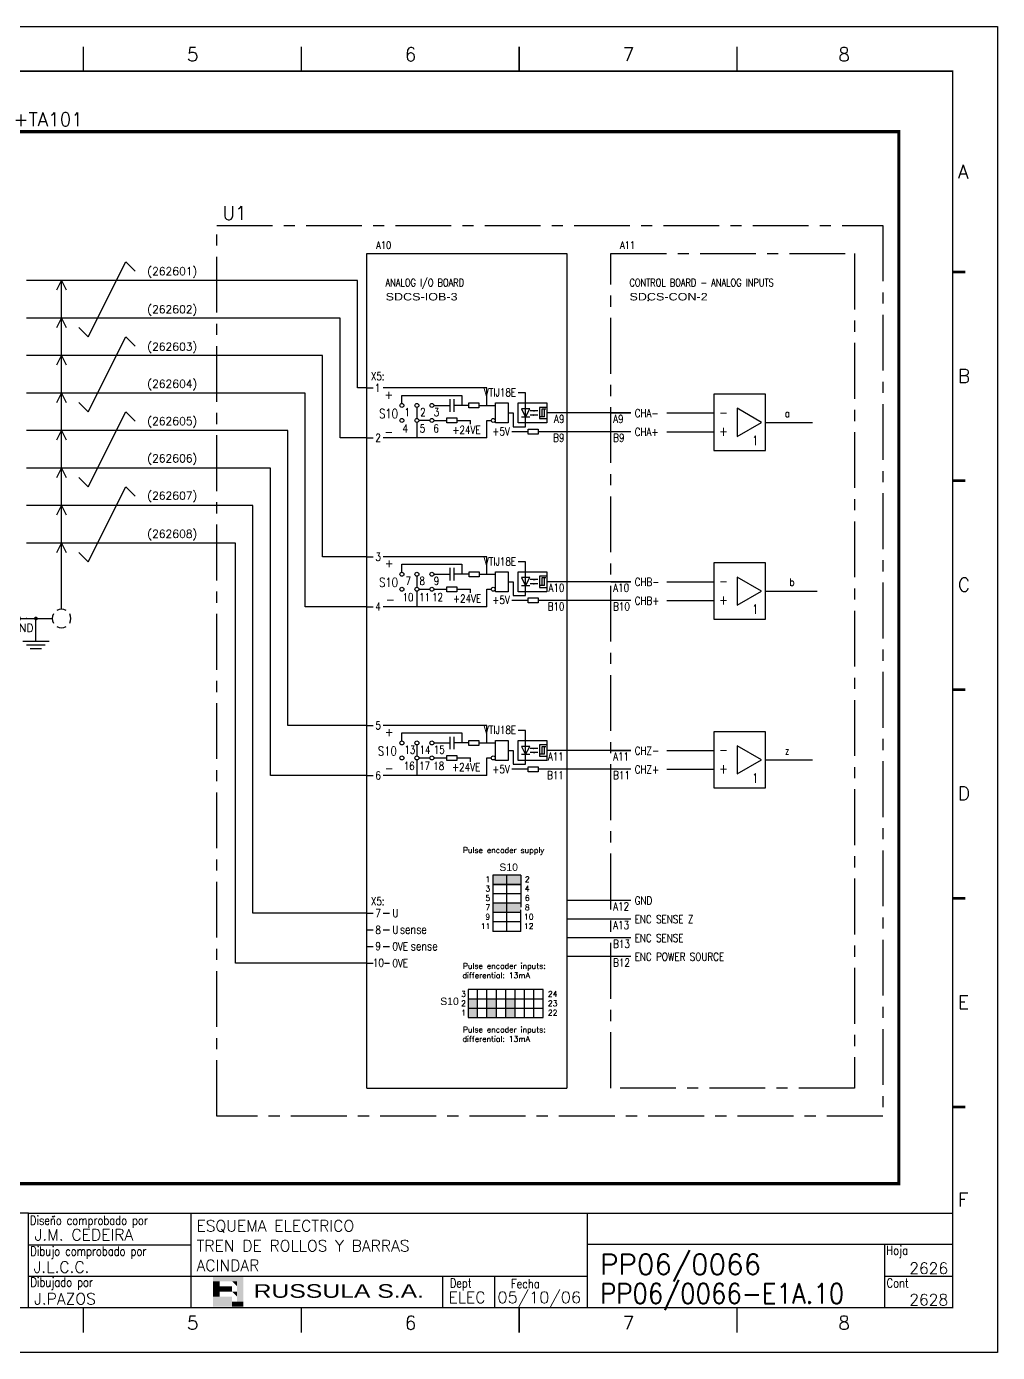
# Model space of a CAD drawing. Extents: x -25 to 1044, y -25744 to 292.
# Drawn here: x 240.6 to 458, y -4378.5 to -4081.5 of the extents above; entities that cross this region are included whole.
import ezdxf
from ezdxf.enums import TextEntityAlignment as Align

# ---------------------------------------------------------------- set-up
doc = ezdxf.new("R2010")
doc.units = 0
doc.header["$LTSCALE"] = 10
doc.header["$MEASUREMENT"] = 0
doc.linetypes.add('CENTER', pattern=[2, 1.25, -0.25, 0.25, -0.25])
doc.linetypes.add('DASHDOT', pattern=[1, 0.5, -0.25, 0, -0.25])
doc.layers.get('0').update_dxf_attribs({"linetype": 'CONTINUOUS'})
for name, color, linetype in [('1', 7, 'CONTINUOUS'), ('10', 5, 'CONTINUOUS'), ('102', 7, 'CONTINUOUS'), ('2', 7, 'CONTINUOUS'), ('25', 3, 'CONTINUOUS'), ('25PK', 4, 'CENTER'), ('35', 2, 'CONTINUOUS'), ('8', 1, 'CONTINUOUS'), ('9', 6, 'CONTINUOUS'), ('DIBUJO', 7, 'CONTINUOUS'), ('NODE', 7, 'CONTINUOUS')]:
    doc.layers.add(name, color=color, linetype=linetype)
doc.styles.add('ABBSTYLE', font='ROMANS.SHX', dxfattribs={"width": 0.8})
doc.styles.add('HELV', font='HELVBLD.SHX', dxfattribs={"width": 1.2})
doc.styles.add('HELVETICA', font='HELV.SHX')
doc.styles.add('LABEL', font='SIMPLEX', dxfattribs={"width": 0.8, "height": 4})
doc.styles.add('ROMANS', font='romans')
doc.styles.get("Standard").update_dxf_attribs({"font": 'simplex'})

# ---------------------------------------------------------------- blocks, each defined once
blk = doc.blocks.new('$030107')
at = {"layer": '102'}
for start, end in [(150, 210), (60, 120), (330, 30), (240, 300)]:
    blk.add_arc((0, 0), 2.5, start, end, dxfattribs=at)
blk = doc.blocks.new('NOD', base_point=(237.5, 170))
at = {"layer": 'NODE'}
blk.add_point((237.5, 170), dxfattribs=at)
blk = doc.blocks.new('$021501')
at = {"layer": '2'}
for p, q in [((0, -6), (0, 0)), ((-3.5, -6), (3.5, -6)), ((-2.5, -7), (2.5, -7)), ((-1.5, -8), (1.5, -8))]:
    blk.add_line(p, q, dxfattribs=at)
blk.add_blockref('NOD', (0, 0), dxfattribs=at)
blk = doc.blocks.new('$$PLL21C')
for p, q in [((-2.5, 0), (-0.75, 0)), ((0.75, 0), (2.5, 0))]:
    blk.add_line(p, q)
at = {"layer": '2'}
blk.add_circle((0, 0), 0.75, dxfattribs=at)
for p in [(-2.5, 0), (2.5, 0)]:
    blk.add_blockref('NOD', p, dxfattribs=at)
at = {"layer": '8'}
blk.add_attdef('*A', (-1.5, -3.575), '', height=2.15, dxfattribs=at)
at = {"layer": '9'}
blk.add_attdef('ID', (-1.5, 1.25), '', height=2.15, dxfattribs=at)
blk = doc.blocks.new('newcajec')
at = {"layer": '1'}
for p, q in [((179.4, 20.85), (0.13, 20.85)), ((7, 20.85), (7, 0)), ((71, 20.85), (71, 0)), ((84, 20.85), (84, 0.09)), ((99, 20.85), (99, 0)), ((215.2, 20.8), (215.2, 0)), ((184.64, 20.18), (184.81, 20.01)), ((184.81, 20.01), (185.18, 20.25)), ((10.6, 16.64), (0, 16.64)), ((10.6, 16.64), (99, 16.64)), ((10.6, 12.48), (0, 12.48)), ((10.6, 12.48), (99, 12.48)), ((179.4, 13.87), (215.2, 13.87)), ((368, 14.06), (368, 0)), ((10.6, 8.32), (0, 8.32)), ((10.6, 8.32), (99, 8.32)), ((179.4, 6.93), (267.63, 6.93)), ((267.63, 6.93), (302.5, 6.93)), ((270.63, 6.91), (270.63, 0)), ((282.07, 6.93), (282.07, 0)), ((368, 6.93), (383, 6.93)), ((10.6, 4.16), (0, 4.16)), ((10.6, 4.16), (99, 4.16))]:
    blk.add_line(p, q, dxfattribs=at)
for points in [[(47.5, 272.5, 0.3, 0.3, 0), (47.5, 277.91, 0.3, 0.3, 0)], [(95.5, 272.5, 0.3, 0.3, 0), (95.5, 277.91, 0.3, 0.3, 0)], [(143.5, 272.5, 0.3, 0.3, 0), (143.5, 277.91, 0.3, 0.3, 0)], [(191.5, 272.5, 0.3, 0.3, 0), (191.5, 277.91, 0.3, 0.3, 0)], [(239.5, 272.5, 0.3, 0.3, 0), (239.5, 277.91, 0.3, 0.3, 0)], [(287.5, 272.5, 0.3, 0.3, 0), (287.5, 277.91, 0.3, 0.3, 0)], [(335.5, 272.5, 0.3, 0.3, 0), (335.5, 277.91, 0.3, 0.3, 0)], [(-2.99, 228.23, 0.6, 0.6, 0), (-0.18, 228.23, 0.6, 0.6, 0)], [(383.01, 228.23, 0.6, 0.6, 0), (385.82, 228.23, 0.6, 0.6, 0)], [(-2.99, 182.23, 0.6, 0.6, 0), (-0.18, 182.23, 0.6, 0.6, 0)], [(383.01, 182.23, 0.6, 0.6, 0), (385.82, 182.23, 0.6, 0.6, 0)], [(-2.99, 136.23, 0.6, 0.6, 0), (-0.18, 136.23, 0.6, 0.6, 0)], [(383.01, 136.23, 0.6, 0.6, 0), (385.82, 136.23, 0.6, 0.6, 0)], [(-2.99, 90.23, 0.6, 0.6, 0), (-0.18, 90.23, 0.6, 0.6, 0)], [(383.01, 90.23, 0.6, 0.6, 0), (385.82, 90.23, 0.6, 0.6, 0)], [(-2.99, 44.23, 0.6, 0.6, 0), (-0.18, 44.23, 0.6, 0.6, 0)], [(383.01, 44.23, 0.6, 0.6, 0), (385.82, 44.23, 0.6, 0.6, 0)], [(383, 20.8, 0.3, 0.3, 0), (179.4, 20.8, 0.3, 0.3, 0), (179.4, 0, 0.3, 0.3, 0)], [(302.5, 20.8, 0.3, 0.3, 0), (302.5, 0, 0.3, 0.3, 0)], [(302.5, 14, 0.3, 0.3, 0), (383, 14, 0.3, 0.3, 0)], [(47.5, -5.5, 0.3, 0.3, 0), (47.5, -0.09, 0.3, 0.3, 0)], [(95.5, -5.5, 0.3, 0.3, 0), (95.5, -0.09, 0.3, 0.3, 0)], [(143.5, -5.5, 0.3, 0.3, 0), (143.5, -0.09, 0.3, 0.3, 0)], [(191.5, -5.5, 0.3, 0.3, 0), (191.5, -0.09, 0.3, 0.3, 0)], [(239.5, -5.5, 0.3, 0.3, 0), (239.5, -0.09, 0.3, 0.3, 0)], [(287.5, -5.5, 0.3, 0.3, 0), (287.5, -0.09, 0.3, 0.3, 0)], [(335.5, -5.5, 0.3, 0.3, 0), (335.5, -0.09, 0.3, 0.3, 0)]]:
    blk.add_lwpolyline(points, format="xyseb", dxfattribs=at)
at = {"layer": '1', "const_width": 0.3}
blk.add_lwpolyline([(0, 0), (0, 272.5), (383, 272.5), (383, 0)], close=True, dxfattribs=at)
at = {"layer": '2', "color": 14}
for p, q in [((221.42, 4.69), (221.42, 5.81)), ((221.42, 2.47), (221.42, 3.58))]:
    blk.add_line(p, q, dxfattribs=at)
for points in [[(220.05, 5.81), (220.05, 6.92), (226.74, 5.81), (226.74, 6.92)], [(221.42, 2.47), (220.05, 2.47), (221.42, 5.81), (220.05, 5.81)], [(221.42, 4.69), (224.25, 4.69), (221.42, 3.58), (224.25, 3.58)], [(224.25, 5.81), (225.37, 5.81), (225.37, 4.69)], [(224.25, 3.58), (225.37, 3.58), (225.37, 2.47)], [(225.37, 5.81), (226.74, 5.81), (225.37, 1.35), (226.74, 1.35)], [(224.25, 0.24), (224.25, 2.47), (220.05, 0.24), (220.05, 2.47)], [(226.74, 1.35), (226.74, 0.24), (224.25, 1.35), (224.25, 0.24)]]:
    blk.add_solid(points, dxfattribs=at)
at = {"layer": '1', "style": 'ROMANS'}
for s, p in [('1', (22.29, 274.68)), ('2', (70.29, 274.68)), ('3', (118.29, 274.68)), ('4', (166.29, 274.68)), ('5', (214.29, 274.68)), ('6', (262.29, 274.68)), ('7', (310.29, 274.68)), ('8', (357.79, 274.68)), ('A', (-4.37, 248.84)), ('A', (384.13, 248.84)), ('B', (-4.37, 203.84)), ('B', (384.13, 203.84)), ('C', (-4.37, 157.84)), ('C', (384.13, 157.84)), ('D', (-4.37, 111.84)), ('D', (384.13, 111.84)), ('E', (-4.37, 65.84)), ('E', (384.13, 65.84)), ('F', (-4.37, 22.34)), ('F', (384.13, 22.34)), ('1', (22.29, -4.82)), ('2', (70.29, -4.82)), ('3', (118.29, -4.82)), ('4', (166.29, -4.82)), ('5', (214.29, -4.82)), ('6', (262.29, -4.82)), ('7', (310.29, -4.82)), ('8', (357.79, -4.82))]:
    blk.add_text(s, height=3, dxfattribs=at).set_placement(p)
at = {"layer": '1', "style": 'LABEL', "width": 0.8}
for s, p in [('Diseno comprobado por', (179.73, 18.27)), ('Dibujo comprobado por', (179.81, 11.47)), ('Hoja', (368.38, 11.66)), ('Dibujado por', (179.83, 4.64)), ('Fecha', (285.71, 4.3)), ('Cont', (368.43, 4.46)), ('No', (2.23, 1.05)), ('Revision', (8, 1.05))]:
    blk.add_text(s, height=2, dxfattribs=at).set_placement(p)
for s, p in [('Dept', (274.61, 4.44)), ('Elaborado', (77.5, 1.05)), ('Fecha', (91.5, 1.05))]:
    blk.add_text(s, height=2, dxfattribs=at).set_placement(p, align=Align.CENTER)
at = {"layer": '10', "style": 'ROMANS'}
for tag, p in [('REV41', (3.5, 18.74)), ('REV43', (77.7, 18.74)), ('REV31', (3.5, 14.58)), ('REV33', (77.7, 14.58)), ('REV21', (3.5, 10.42)), ('REV23', (77.7, 10.42)), ('REV11', (3.5, 6.27)), ('REV13', (77.7, 6.27))]:
    blk.add_attdef(tag, text='', height=2.5, dxfattribs=at).set_placement(p, align=Align.MIDDLE)
for tag, p, height in [('REV42', (8, 17.49), 2.5), ('SHEETNAME1', (100.5, 15.83), 2.5), ('DOCUMENTTYPE', (216.43, 16.8), 2.5), ('NOTA', (305.32, 15.8), 3), ('REV32', (8, 13.33), 2.5), ('DESIGNCHECK', (180.74, 14.83), 2.5), ('OBJECT', (216.43, 12.4), 2.5), ('SHEETNAME2', (100.5, 11.67), 2.5), ('ORDER', (305.32, 7.3), 4.5), ('REV22', (8, 9.17), 2.5), ('SHEETNAME3', (100.5, 7.51), 2.5), ('DRAWINGCHECK', (180.53, 7.71), 2.5), ('CUSTOMER', (216.43, 8.08), 2.5), ('REV12', (8, 5.01), 2.5), ('SHEETNAME4', (100.5, 3.35), 2.5), ('USER', (180.63, 0.71), 2.5), ('DEPARTMENT', (271.93, 1.05), 2.5), ('DOCUMENT_ID', (305.32, 0.93), 4.4)]:
    blk.add_attdef(tag, p, '', height=height, dxfattribs=at)
for tag, width, p, p2 in [('REV44', 1.221199, (84.53, 17.49), (98.48, 17.49)), ('REV34', 1.221199, (84.53, 13.33), (98.48, 13.33)), ('REV24', 1.221199, (84.53, 9.17), (98.48, 9.17)), ('REV14', 1.221199, (84.53, 5.01), (98.48, 5.01)), ('CREATED2', 7.039915, (282.71, 1.05), (301.14, 1.05))]:
    blk.add_attdef(tag, text='', height=2.5, dxfattribs=dict(at, width=width)).set_placement(p, p2, align=Align.FIT)
for tag, p in [('SHEET', (382, 7.43)), ('NEXTSHEET', (382, 0.5))]:
    blk.add_attdef(tag, text='', height=2.5, dxfattribs=at).set_placement(p, align=Align.RIGHT)
at = {"layer": 'DIBUJO', "color": 14, "style": 'HELVETICA', "width": 1.3}
blk.add_text('RUSSULA S.A.', height=3, dxfattribs=at).set_placement((229, 2.19))

msp = doc.modelspace()

# ---------------------------------------------------------------- linework, layer by layer
at = {"layer": '2', "color": 7}
for p, q in [((254.45, -4151.04), (262.85, -4134.24)), ((262.85, -4134.24), (264.95, -4136.34)), ((314.72, -4138.44), (240.62, -4138.44)), ((247.41, -4140.54), (248.46, -4138.44)), ((248.46, -4212.05), (248.46, -4138.44)), ((248.46, -4138.44), (249.51, -4140.54)), ((314.72, -4162.51), (314.72, -4138.44)), ((310.82, -4146.84), (240.62, -4146.84)), ((247.41, -4148.94), (248.46, -4146.84)), ((248.46, -4146.84), (249.51, -4148.94)), ((252.35, -4148.94), (254.45, -4151.04)), ((310.82, -4173.71), (310.82, -4146.84)), ((254.45, -4167.84), (262.85, -4151.04)), ((262.85, -4151.04), (264.95, -4153.14)), ((306.92, -4155.24), (240.62, -4155.24)), ((247.41, -4157.34), (248.46, -4155.24)), ((248.46, -4155.24), (249.51, -4157.34)), ((306.92, -4200.31), (306.92, -4155.24)), ((303.02, -4163.64), (240.62, -4163.64)), ((247.41, -4165.74), (248.46, -4163.64)), ((248.46, -4163.64), (249.51, -4165.74)), ((303.02, -4211.51), (303.02, -4163.64)), ((316.82, -4162.51), (314.72, -4162.51)), ((252.35, -4165.74), (254.45, -4167.84)), ((254.45, -4184.64), (262.85, -4167.84)), ((262.85, -4167.84), (264.95, -4169.94)), ((384.02, -4168.11), (394.52, -4168.11)), ((299.12, -4172.04), (240.62, -4172.04)), ((247.41, -4174.14), (248.46, -4172.04)), ((248.46, -4172.04), (249.51, -4174.14)), ((299.12, -4238.11), (299.12, -4172.04)), ((384.02, -4172.31), (394.52, -4172.31)), ((316.82, -4173.71), (310.82, -4173.71)), ((295.22, -4180.44), (240.62, -4180.44)), ((247.41, -4182.54), (248.46, -4180.44)), ((248.46, -4180.44), (249.51, -4182.54)), ((295.22, -4249.31), (295.22, -4180.44)), ((252.35, -4182.54), (254.45, -4184.64)), ((254.45, -4201.44), (262.85, -4184.64)), ((262.85, -4184.64), (264.95, -4186.74)), ((291.32, -4188.84), (240.62, -4188.84)), ((247.41, -4190.94), (248.46, -4188.84)), ((248.46, -4188.84), (249.51, -4190.94)), ((291.32, -4280.12), (291.32, -4188.84)), ((287.42, -4197.24), (240.62, -4197.24)), ((247.41, -4199.34), (248.46, -4197.24)), ((248.46, -4197.24), (249.51, -4199.34)), ((252.35, -4199.34), (254.45, -4201.44)), ((287.42, -4291.32), (287.42, -4197.24)), ((316.82, -4200.31), (306.92, -4200.31)), ((384.02, -4205.91), (394.52, -4205.91)), ((384.02, -4210.11), (394.52, -4210.11)), ((240.62, -4214.15), (246.36, -4214.15)), ((316.82, -4211.51), (303.02, -4211.51)), ((316.82, -4238.11), (299.12, -4238.11)), ((384.02, -4243.71), (394.52, -4243.71)), ((316.82, -4249.31), (295.22, -4249.31)), ((384.02, -4247.91), (394.52, -4247.91)), ((345.01, -4271.62), (345.01, -4284.22)), ((351.31, -4271.62), (345.01, -4271.62)), ((351.31, -4271.62), (345.01, -4271.62)), ((345.01, -4273.72), (351.31, -4273.72)), ((351.31, -4273.72), (345.01, -4273.72)), ((348.16, -4284.22), (348.16, -4271.62)), ((351.31, -4271.62), (351.31, -4278.83)), ((351.31, -4275.82), (345.01, -4275.82)), ((351.31, -4277.92), (345.01, -4277.92)), ((351.31, -4284.22), (351.31, -4279.38)), ((316.82, -4280.12), (291.32, -4280.12)), ((351.31, -4280.02), (345.01, -4280.02)), ((351.31, -4282.12), (345.01, -4282.12)), ((351.31, -4284.22), (345.01, -4284.22)), ((316.82, -4291.32), (287.42, -4291.32)), ((356.32, -4297.21), (339.52, -4297.21)), ((339.52, -4297.21), (339.52, -4303.51)), ((341.62, -4303.51), (341.62, -4297.21)), ((343.72, -4303.51), (343.72, -4297.21)), ((345.82, -4303.51), (345.82, -4297.21)), ((347.92, -4303.51), (347.92, -4297.21)), ((350.02, -4303.51), (350.02, -4297.21)), ((352.12, -4303.51), (352.12, -4297.21)), ((354.22, -4303.51), (354.22, -4297.21)), ((356.32, -4303.51), (356.32, -4297.21)), ((339.52, -4299.31), (356.32, -4299.31)), ((339.52, -4301.41), (356.32, -4301.41)), ((339.52, -4303.51), (356.32, -4303.51))]:
    msp.add_line(p, q, dxfattribs=at)
at = {"layer": '2', "color": 3, "linetype": 'DASHDOT'}
msp.add_lwpolyline([(236.42, -4105.11, 0.706, 0.706, 0), (435.92, -4105.11, 0.706, 0.706, 0), (435.92, -4340.73, 0.706, 0.706, 0), (236.42, -4340.73, 0.706, 0.706, 0), (236.42, -4105.11, 0.706, 0.706, 0)], format="xyseb", dxfattribs=at)
at = {"layer": '2', "color": 7}
msp.add_lwpolyline([(242.51, -4214.15, 0.42, 0.42, 1), (242.93, -4214.15, 0.42, 0.42, 1)], format="xyseb", close=True, dxfattribs=at)
for points in [[(345.01, -4273.72), (351.31, -4273.72), (345.01, -4271.62), (351.31, -4271.62)], [(345.01, -4280.02), (351.31, -4280.02), (345.01, -4277.92), (351.31, -4277.92)], [(339.52, -4299.31), (339.52, -4303.51), (341.62, -4299.31), (341.62, -4303.51)], [(343.72, -4299.31), (343.72, -4303.51), (345.82, -4299.31), (345.82, -4303.51)], [(347.92, -4299.31), (347.92, -4303.51), (350.02, -4299.31), (350.02, -4303.51)]]:
    msp.add_solid(points, dxfattribs=at)
at = {"layer": '25'}
for p, q in [((316.82, -4319.31), (316.82, -4132.41)), ((316.82, -4132.41), (361.62, -4132.41)), ((361.62, -4132.41), (361.62, -4319.31)), ((316.82, -4162.51), (318.22, -4162.51)), ((343.7, -4162.51), (320.46, -4162.51)), ((343.7, -4166.43), (343.7, -4162.51)), ((352.38, -4163.63), (350.7, -4163.63)), ((352.38, -4171.19), (352.38, -4163.63)), ((324.66, -4164.19), (338.1, -4164.19)), ((324.66, -4165.98), (324.66, -4164.19)), ((328.02, -4166.88), (328.02, -4169.34)), ((331.82, -4166.43), (335.44, -4166.43)), ((335.44, -4167.83), (335.44, -4165.03)), ((336.28, -4165.03), (336.28, -4167.83)), ((339.64, -4166.43), (336.28, -4166.43)), ((338.1, -4164.19), (338.1, -4166.43)), ((339.64, -4165.87), (341.88, -4165.87)), ((339.64, -4166.99), (339.64, -4165.87)), ((341.88, -4165.87), (341.88, -4166.99)), ((341.88, -4166.43), (343.7, -4166.43)), ((343.7, -4166.43), (345.66, -4166.43)), ((345.66, -4170.35), (345.66, -4165.87)), ((345.66, -4165.87), (348.46, -4165.87)), ((348.46, -4165.87), (348.46, -4170.35)), ((350.7, -4165.87), (357.14, -4165.87)), ((350.7, -4170.35), (350.7, -4165.87)), ((355.46, -4166.85), (355.46, -4169.37)), ((357.14, -4166.85), (355.46, -4166.85)), ((357.14, -4165.87), (357.14, -4170.35)), ((331.82, -4169.79), (334.74, -4169.79)), ((334.74, -4169.23), (336.98, -4169.23)), ((334.74, -4170.35), (334.74, -4169.23)), ((336.98, -4169.23), (336.98, -4170.35)), ((336.98, -4169.79), (340.06, -4169.79)), ((341.88, -4166.99), (339.64, -4166.99)), ((340.06, -4170.63), (340.06, -4169.79)), ((343.7, -4169.79), (344.67, -4169.79)), ((343.7, -4173.71), (343.7, -4169.79)), ((348.46, -4168.11), (349.58, -4168.11)), ((349.58, -4168.11), (349.58, -4171.19)), ((351.44, -4167.18), (352.38, -4169.04)), ((353.31, -4167.18), (351.44, -4167.18)), ((353.31, -4169.04), (351.44, -4169.04)), ((352.38, -4169.04), (353.31, -4167.18)), ((355.07, -4167.64), (353.38, -4167.64)), ((355.07, -4168.58), (353.38, -4168.58)), ((355.46, -4169.37), (357.14, -4169.37)), ((356.58, -4168.95), (355.74, -4168.95)), ((356.02, -4167.27), (356.02, -4168.95)), ((356.86, -4167.27), (356.02, -4167.27)), ((356.58, -4168.95), (356.58, -4167.27)), ((375.9, -4168.11), (357.14, -4168.11)), ((371.42, -4168.11), (375.9, -4168.11)), ((328.02, -4170.24), (328.02, -4173.71)), ((336.98, -4170.35), (334.74, -4170.35)), ((348.46, -4170.35), (345.66, -4170.35)), ((352.94, -4172.31), (349.3, -4172.31)), ((349.58, -4171.19), (352.38, -4171.19)), ((357.14, -4170.35), (350.7, -4170.35)), ((352.94, -4171.75), (355.18, -4171.75)), ((352.94, -4172.87), (352.94, -4171.75)), ((355.18, -4171.75), (355.18, -4172.87)), ((375.9, -4172.31), (355.18, -4172.31)), ((316.82, -4173.71), (318.22, -4173.71)), ((343.7, -4173.71), (320.46, -4173.71)), ((355.18, -4172.87), (352.94, -4172.87)), ((316.82, -4200.31), (318.22, -4200.31)), ((343.7, -4200.31), (320.46, -4200.31)), ((324.66, -4201.99), (338.1, -4201.99)), ((324.66, -4203.78), (324.66, -4201.99)), ((338.1, -4201.99), (338.1, -4204.23)), ((343.7, -4204.23), (343.7, -4200.31)), ((352.38, -4201.43), (350.7, -4201.43)), ((352.38, -4208.99), (352.38, -4201.43)), ((328.02, -4204.68), (328.02, -4207.14)), ((331.82, -4204.23), (335.44, -4204.23)), ((335.44, -4205.63), (335.44, -4202.83)), ((336.28, -4202.83), (336.28, -4205.63)), ((339.72, -4204.23), (336.28, -4204.23)), ((339.72, -4204.79), (339.72, -4203.67)), ((339.72, -4203.67), (341.96, -4203.67)), ((341.96, -4204.79), (339.72, -4204.79)), ((341.96, -4203.67), (341.96, -4204.79)), ((341.96, -4204.23), (343.7, -4204.23)), ((343.7, -4204.23), (345.66, -4204.23)), ((345.66, -4203.67), (348.46, -4203.67)), ((345.66, -4208.15), (345.66, -4203.67)), ((348.46, -4203.67), (348.46, -4208.15)), ((350.7, -4203.67), (357.14, -4203.67)), ((350.7, -4208.15), (350.7, -4203.67)), ((353.31, -4204.98), (351.44, -4204.98)), ((351.44, -4204.98), (352.38, -4206.84)), ((352.38, -4206.84), (353.31, -4204.98)), ((355.07, -4205.44), (353.38, -4205.44)), ((357.14, -4204.65), (355.46, -4204.65)), ((355.46, -4204.65), (355.46, -4207.17)), ((356.86, -4205.07), (356.02, -4205.07)), ((356.02, -4205.07), (356.02, -4206.75)), ((356.58, -4206.75), (356.58, -4205.07)), ((357.14, -4203.67), (357.14, -4208.15)), ((328.02, -4207.89), (328.02, -4211.51)), ((331.82, -4207.59), (334.74, -4207.59)), ((334.74, -4207.03), (336.98, -4207.03)), ((334.74, -4208.15), (334.74, -4207.03)), ((336.98, -4208.15), (334.74, -4208.15)), ((336.98, -4207.03), (336.98, -4208.15)), ((336.98, -4207.59), (340.06, -4207.59)), ((340.06, -4208.43), (340.06, -4207.59)), ((343.7, -4211.51), (343.7, -4207.59)), ((343.7, -4207.59), (344.67, -4207.59)), ((348.46, -4208.15), (345.66, -4208.15)), ((348.46, -4205.91), (349.58, -4205.91)), ((349.58, -4205.91), (349.58, -4208.99)), ((357.14, -4208.15), (350.7, -4208.15)), ((353.31, -4206.84), (351.44, -4206.84)), ((355.07, -4206.38), (353.38, -4206.38)), ((355.46, -4207.17), (357.14, -4207.17)), ((356.58, -4206.75), (355.74, -4206.75)), ((375.9, -4205.91), (357.14, -4205.91)), ((371.42, -4205.91), (375.9, -4205.91)), ((352.94, -4210.11), (349.3, -4210.11)), ((349.58, -4208.99), (352.38, -4208.99)), ((352.94, -4209.55), (355.18, -4209.55)), ((352.94, -4210.67), (352.94, -4209.55)), ((355.18, -4210.67), (352.94, -4210.67)), ((355.18, -4209.55), (355.18, -4210.67)), ((375.9, -4210.11), (355.18, -4210.11)), ((316.82, -4211.51), (318.22, -4211.51)), ((343.7, -4211.51), (320.46, -4211.51)), ((316.82, -4238.11), (318.22, -4238.11)), ((343.7, -4238.11), (320.46, -4238.11)), ((343.7, -4242.03), (343.7, -4238.11)), ((324.66, -4239.79), (338.1, -4239.79)), ((324.66, -4241.58), (324.66, -4239.79)), ((335.44, -4243.43), (335.44, -4240.63)), ((336.28, -4240.63), (336.28, -4243.43)), ((338.1, -4239.79), (338.1, -4242.03)), ((352.38, -4239.23), (350.7, -4239.23)), ((352.38, -4246.79), (352.38, -4239.23)), ((328.02, -4242.48), (328.02, -4244.94)), ((331.82, -4242.03), (335.44, -4242.03)), ((339.64, -4242.03), (336.28, -4242.03)), ((339.64, -4242.59), (339.64, -4241.47)), ((339.64, -4241.47), (341.88, -4241.47)), ((341.88, -4242.59), (339.64, -4242.59)), ((341.88, -4241.47), (341.88, -4242.59)), ((341.88, -4242.03), (343.7, -4242.03)), ((343.7, -4242.03), (345.66, -4242.03)), ((345.66, -4245.95), (345.66, -4241.47)), ((345.66, -4241.47), (348.46, -4241.47)), ((348.46, -4241.47), (348.46, -4245.95)), ((348.46, -4243.71), (349.58, -4243.71)), ((349.58, -4243.71), (349.58, -4246.79)), ((350.7, -4245.95), (350.7, -4241.47)), ((350.7, -4241.47), (357.14, -4241.47)), ((351.44, -4242.78), (352.38, -4244.64)), ((353.31, -4242.78), (351.44, -4242.78)), ((352.38, -4244.64), (353.31, -4242.78)), ((355.07, -4243.24), (353.38, -4243.24)), ((357.14, -4242.45), (355.46, -4242.45)), ((355.46, -4242.45), (355.46, -4244.97)), ((356.02, -4242.87), (356.02, -4244.55)), ((356.86, -4242.87), (356.02, -4242.87)), ((356.58, -4244.55), (356.58, -4242.87)), ((357.14, -4241.47), (357.14, -4245.95)), ((375.9, -4243.71), (357.14, -4243.71)), ((371.42, -4243.71), (375.9, -4243.71)), ((328.02, -4245.84), (328.02, -4249.31)), ((331.82, -4245.39), (334.74, -4245.39)), ((334.74, -4244.83), (336.98, -4244.83)), ((334.74, -4245.95), (334.74, -4244.83)), ((336.98, -4245.95), (334.74, -4245.95)), ((336.98, -4244.83), (336.98, -4245.95)), ((336.98, -4245.39), (340.06, -4245.39)), ((340.06, -4246.23), (340.06, -4245.39)), ((343.7, -4249.31), (343.7, -4245.39)), ((343.7, -4245.39), (344.67, -4245.39)), ((348.46, -4245.95), (345.66, -4245.95)), ((349.58, -4246.79), (352.38, -4246.79)), ((357.14, -4245.95), (350.7, -4245.95)), ((353.31, -4244.64), (351.44, -4244.64)), ((355.07, -4244.18), (353.38, -4244.18)), ((355.46, -4244.97), (357.14, -4244.97)), ((356.58, -4244.55), (355.74, -4244.55)), ((316.82, -4249.31), (318.22, -4249.31)), ((343.7, -4249.31), (320.46, -4249.31)), ((352.94, -4247.91), (349.3, -4247.91)), ((352.94, -4248.47), (352.94, -4247.35)), ((352.94, -4247.35), (355.18, -4247.35)), ((355.18, -4248.47), (352.94, -4248.47)), ((355.18, -4247.35), (355.18, -4248.47)), ((375.9, -4247.91), (355.18, -4247.91)), ((375.9, -4277.28), (361.62, -4277.28)), ((316.82, -4280.12), (318.22, -4280.12)), ((320.46, -4280.12), (321.86, -4280.12)), ((375.9, -4281.48), (361.62, -4281.48)), ((316.82, -4283.85), (318.22, -4283.85)), ((320.46, -4283.85), (321.86, -4283.85)), ((375.9, -4285.68), (361.62, -4285.68)), ((316.82, -4287.59), (318.22, -4287.59)), ((320.46, -4287.59), (321.86, -4287.59)), ((316.82, -4291.32), (318.22, -4291.32)), ((320.74, -4291.32), (321.86, -4291.32)), ((375.9, -4289.88), (361.62, -4289.88)), ((316.82, -4319.31), (361.62, -4319.31))]:
    msp.add_line(p, q, dxfattribs=at)
for centre in [(324.66, -4166.43), (328.02, -4166.43), (331.38, -4166.43), (324.66, -4169.79), (328.02, -4169.79), (331.38, -4169.79), (345.12, -4169.79), (324.66, -4204.23), (328.02, -4204.23), (331.38, -4204.23), (324.66, -4207.59), (328.02, -4207.59), (331.38, -4207.59), (345.12, -4207.59), (324.66, -4242.03), (328.02, -4242.03), (331.38, -4242.03), (324.66, -4245.39), (328.02, -4245.39), (331.38, -4245.39), (345.12, -4245.39)]:
    msp.add_circle(centre, 0.448, dxfattribs=at)
for points in [[(354.1, -4167.85), (354.1, -4167.44), (355.07, -4167.64)], [(354.1, -4168.37), (354.1, -4168.78), (355.07, -4168.58)], [(354.1, -4205.65), (354.1, -4205.24), (355.07, -4205.44)], [(354.1, -4206.17), (354.1, -4206.58), (355.07, -4206.38)], [(354.1, -4243.45), (354.1, -4243.04), (355.07, -4243.24)], [(354.1, -4243.97), (354.1, -4244.38), (355.07, -4244.18)]]:
    msp.add_solid(points, dxfattribs=at)
at = {"layer": '25PK'}
for p, q in [((283.22, -4325.61), (283.22, -4126.11)), ((283.22, -4126.11), (432.32, -4126.11)), ((432.32, -4126.11), (432.32, -4325.61)), ((371.42, -4319.31), (371.42, -4132.41)), ((371.42, -4132.41), (426.02, -4132.41)), ((426.02, -4132.41), (426.02, -4319.31)), ((426.02, -4319.31), (371.42, -4319.31)), ((432.32, -4325.61), (283.22, -4325.61))]:
    msp.add_line(p, q, dxfattribs=at)
at = {"layer": '35', "color": 7}
for p, q in [((394.52, -4163.91), (394.52, -4176.51)), ((406.07, -4163.91), (394.52, -4163.91)), ((406.07, -4176.51), (406.07, -4163.91)), ((406.07, -4170.21), (416.57, -4170.21)), ((394.52, -4176.51), (406.07, -4176.51)), ((394.52, -4201.71), (394.52, -4214.31)), ((406.07, -4201.71), (394.52, -4201.71)), ((406.07, -4214.31), (406.07, -4201.71)), ((406.07, -4208.01), (417.62, -4208.01)), ((394.52, -4214.31), (406.07, -4214.31)), ((394.52, -4239.51), (394.52, -4252.11)), ((406.07, -4239.51), (394.52, -4239.51)), ((406.07, -4252.11), (406.07, -4239.51)), ((406.07, -4245.81), (416.57, -4245.81)), ((394.52, -4252.11), (406.07, -4252.11))]:
    msp.add_line(p, q, dxfattribs=at)
at = {"layer": '35'}
for p, q in [((330.82, -4169.79), (328.58, -4169.79)), ((328.58, -4207.59), (330.82, -4207.59)), ((328.58, -4245.39), (330.82, -4245.39))]:
    msp.add_line(p, q, dxfattribs=at)
at = {"layer": '35', "color": 7}
for points in [[(399.77, -4167.06), (399.77, -4173.36), (405.22, -4170.21)], [(399.77, -4204.86), (399.77, -4211.16), (405.22, -4208.01)], [(399.77, -4242.66), (399.77, -4248.96), (405.22, -4245.81)]]:
    msp.add_lwpolyline(points, close=True, dxfattribs=at)
at = {"layer": 'DIBUJO'}
msp.add_lwpolyline([(38.02, -4081.55), (458.02, -4081.55), (458.02, -4378.55), (38.02, -4378.55), (38.02, -4081.55)], dxfattribs=at)

# ---------------------------------------------------------------- block references
at = {"layer": '2', "color": 7}
ref = msp.add_blockref('newcajec', (58.7, -4368.53), dxfattribs=dict(at, xscale=1.016442892079965, yscale=1.016442892079965, zscale=1.016442892079965))
ref.add_attrib('REV24', '24/05/07', dxfattribs={"layer": '10', "height": 2.541, "style": 'ROMANS', "width": 0.728168}).set_placement((144.61, -4359.2), (158.8, -4359.2), align=Align.FIT)
ref.add_attrib('SHEETNAME3', 'ENTRADA DE VELOCIDAD 1', (160.85, -4360.9), dxfattribs={"layer": '10', "height": 2.5411, "style": 'ROMANS'})
ref.add_attrib('SHEETNAME2', 'CONVERTIDOR C.C. TIJERA 18', (160.85, -4356.67), dxfattribs={"layer": '10', "height": 2.5411, "style": 'ROMANS'})
ref.add_attrib('SHEETNAME1', '+TA101', (160.85, -4352.45), dxfattribs={"layer": '10', "height": 2.541, "style": 'ROMANS'})
ref.add_attrib('USER', 'J.PAZOS', (242.3, -4367.81), dxfattribs={"layer": '10', "height": 2.541, "style": 'ROMANS'})
ref.add_attrib('DRAWINGCHECK', 'J.L.C.C.', (242.2, -4360.69), dxfattribs={"layer": '10', "height": 2.541, "style": 'ROMANS'})
ref.add_attrib('DESIGNCHECK', 'J.M. CEDEIRA', (242.41, -4353.45), dxfattribs={"layer": '10', "height": 2.5411, "style": 'ROMANS'})
ref.add_attrib('REV22', 'As-built', (66.83, -4359.2), dxfattribs={"layer": '10', "height": 2.541, "style": 'ROMANS'})
ref.add_attrib('REV12', 'Aprobación documentación', (66.83, -4363.43), dxfattribs={"layer": '10', "height": 2.5411, "style": 'ROMANS'})
ref.add_attrib('REV21', '1', dxfattribs={"layer": '10', "height": 2.54, "style": 'ROMANS'}).set_placement((62.26, -4357.93), align=Align.MIDDLE)
ref.add_attrib('REV11', '0', dxfattribs={"layer": '10', "height": 2.54, "style": 'ROMANS'}).set_placement((62.26, -4362.16), align=Align.MIDDLE)
ref.add_attrib('SHEETNAME4', '-', (160.85, -4365.13), dxfattribs={"layer": '10', "height": 2.54, "style": 'ROMANS'})
ref.add_attrib('REV14', '18/10/06', dxfattribs={"layer": '10', "height": 2.541, "style": 'ROMANS', "width": 0.728168}).set_placement((144.61, -4363.43), (158.8, -4363.43), align=Align.FIT)
ref.add_attrib('REV23', 'C.C.R.', dxfattribs={"layer": '10', "height": 2.541, "style": 'ROMANS'}).set_placement((137.68, -4357.93), align=Align.MIDDLE)
ref.add_attrib('REV13', 'PAZOS', dxfattribs={"layer": '10', "height": 2.541, "style": 'ROMANS'}).set_placement((137.68, -4362.16), align=Align.MIDDLE)
ref.add_attrib('DOCUMENT_ID', 'PP06/0066-E1A.10', (369.04, -4367.58), dxfattribs={"layer": '10', "height": 4.4723, "style": 'ROMANS', "width": 0.9})
ref.add_attrib('ORDER', 'PP06/0066', (369.04, -4361.11), dxfattribs={"layer": '10', "height": 4.574, "style": 'ROMANS'})
ref.add_attrib('CUSTOMER', 'ACINDAR', (278.69, -4360.31), dxfattribs={"layer": '10', "height": 2.541, "style": 'ROMANS'})
ref.add_attrib('OBJECT', 'TREN DE ROLLOS Y BARRAS', (278.69, -4355.92), dxfattribs={"layer": '10', "height": 2.5411, "style": 'ROMANS'})
ref.add_attrib('DOCUMENTTYPE', 'ESQUEMA ELECTRICO', (278.69, -4351.45), dxfattribs={"layer": '10', "height": 2.5411, "style": 'ROMANS'})
ref.add_attrib('CREATED2', '05/10/06', dxfattribs={"layer": '10', "height": 2.541, "style": 'ROMANS', "width": 0.961976}).set_placement((346.05, -4367.47), (364.8, -4367.47), align=Align.FIT)
ref.add_attrib('DEPARTMENT', 'ELEC', (335.1, -4367.47), dxfattribs={"layer": '10', "height": 2.541, "style": 'ROMANS'})
ref.add_attrib('NEXTSHEET', '2628', dxfattribs={"layer": '10', "height": 2.541, "style": 'ROMANS'}).set_placement((446.98, -4368.02), align=Align.RIGHT)
ref.add_attrib('SHEET', '2626', dxfattribs={"layer": '10', "height": 2.541, "style": 'ROMANS'}).set_placement((446.98, -4360.97), align=Align.RIGHT)
at = {"layer": '2', "xscale": 0.839999999999975, "yscale": 0.839999999999975, "zscale": 0.839999999999975, "rotation": 90}
msp.add_blockref('NOD', (379.82, -4142.91), dxfattribs=at)
at = {"layer": '2', "color": 7, "xscale": 0.839999999999975, "yscale": 0.839999999999975, "zscale": 0.839999999999975}
msp.add_blockref('$$PLL21C', (238.52, -4214.15), dxfattribs=at).add_auto_attribs({'*A': 'GND'})
for name, p in [('$021501', (242.72, -4214.15)), ('$030107', (248.46, -4214.15))]:
    msp.add_blockref(name, p, dxfattribs=at)

# ---------------------------------------------------------------- texts
at = {"layer": '2', "color": 6}
for s, height, p in [('+TA101', 3.024, (237.68, -4103.85)), ('U1', 3.024, (284.48, -4124.85)), ('(262601)', 1.764, (267.66, -4137.24)), ('(262602)', 1.764, (267.66, -4145.78)), ('(262603)', 1.764, (267.66, -4154.13)), ('(262604)', 1.764, (267.66, -4162.47)), ('(262605)', 1.764, (267.66, -4170.82)), ('(262606)', 1.764, (267.66, -4179.17)), ('(262607)', 1.764, (267.66, -4187.52)), ('(262608)', 1.764, (267.66, -4196.06))]:
    msp.add_text(s, height=height, dxfattribs=at).set_placement(p)
at = {"layer": '2', "color": 7}
for s, height, style, p in [('Pulse encoder supply', 1.26, 'ROMANS', (338.33, -4266.66)), ('S10', 1.68, 'HELV', (346.48, -4270.7)), ('Pulse encoder inputs:', 1.26, 'ROMANS', (338.33, -4292.61)), ('differential: 13mA', 1.26, 'ROMANS', (338.22, -4294.71)), ('S10', 1.68, 'HELV', (333.24, -4300.73)), ('Pulse encoder inputs:', 1.26, 'ROMANS', (338.33, -4306.86)), ('differential: 13mA', 1.26, 'ROMANS', (338.22, -4308.96))]:
    msp.add_text(s, height=height, dxfattribs=dict(at, style=style)).set_placement(p)
at = {"layer": '2', "color": 7, "style": 'ROMANS'}
for s, p in [('1', (343.9, -4272.56)), ('2', (352.73, -4272.56)), ('3', (343.9, -4274.66)), ('5', (343.9, -4276.76)), ('4', (352.73, -4274.66)), ('6', (352.73, -4276.76)), ('7', (343.9, -4278.86)), ('8', (352.73, -4278.86)), ('11', (343.4, -4283.06)), ('9', (343.9, -4280.96)), ('10', (353.07, -4280.96)), ('12', (353.07, -4283.06)), ('3', (338.47, -4298.26)), ('2', (338.47, -4300.36)), ('24', (358.42, -4298.26)), ('23', (358.42, -4300.36)), ('1', (338.47, -4302.46)), ('22', (358.42, -4302.46))]:
    msp.add_text(s, height=1.26, dxfattribs=at).set_placement(p, align=Align.MIDDLE)
at = {"layer": '25'}
for s, height, style, width, p in [('A10', 1.68, 'ABBSTYLE', 0.8, (318.92, -4131.36)), ('A11', 1.68, 'ABBSTYLE', 0.8, (373.52, -4131.36)), ('ANALOG I/O BOARD', 1.68, 'ABBSTYLE', 0.8, (321.02, -4139.76)), ('CONTROL BOARD - ANALOG INPUTS', 1.68, 'ABBSTYLE', 0.8, (375.62, -4139.76)), ('SDCS-IOB-3', 1.68, 'HELV', 1.2, (321.02, -4142.91)), ('SDCS-CON-2', 1.68, 'HELV', 1.2, (375.62, -4142.91)), ('S10', 2.061, 'ABBSTYLE', 0.8, (319.56, -4169.27)), ('1', 1.79, 'ABBSTYLE', 0.8, (325.22, -4168.83)), ('2', 1.79, 'ABBSTYLE', 0.8, (328.77, -4168.83)), ('3', 1.79, 'ABBSTYLE', 0.8, (331.8, -4168.83)), ('A9', 1.792, 'ABBSTYLE', 0.8, (371.98, -4170.35)), ('CHA-', 1.792, 'ABBSTYLE', 0.8, (376.79, -4169.05)), ('a', 1.68, 'ABBSTYLE', 0.8, (410.43, -4169.03)), ('4', 1.79, 'ABBSTYLE', 0.8, (324.8, -4172.47)), ('5', 1.79, 'ABBSTYLE', 0.8, (328.68, -4172.47)), ('6', 1.79, 'ABBSTYLE', 0.8, (331.7, -4172.47)), ('+24VE', 1.792, 'ABBSTYLE', 0.8, (335.97, -4172.8)), ('B9', 1.792, 'ABBSTYLE', 0.8, (371.98, -4174.55)), ('CHA+', 1.792, 'ABBSTYLE', 0.8, (376.79, -4173.25)), ('S10', 2.061, 'ABBSTYLE', 0.8, (319.56, -4207.07)), ('7', 1.79, 'ABBSTYLE', 0.8, (325.5, -4206.63)), ('8', 1.79, 'ABBSTYLE', 0.8, (328.62, -4206.63)), ('9', 1.79, 'ABBSTYLE', 0.8, (331.8, -4206.63)), ('CHB-', 1.792, 'ABBSTYLE', 0.8, (376.79, -4206.85)), ('b', 1.68, 'ABBSTYLE', 0.8, (411.48, -4206.83)), ('10', 1.792, 'ABBSTYLE', 0.8, (324.8, -4210.27)), ('11', 1.792, 'ABBSTYLE', 0.8, (328.52, -4210.27)), ('12', 1.792, 'ABBSTYLE', 0.8, (331.42, -4210.27)), ('A10', 1.792, 'ABBSTYLE', 0.8, (371.98, -4208.15)), ('+24VE', 1.792, 'ABBSTYLE', 0.8, (336.09, -4210.59)), ('B10', 1.792, 'ABBSTYLE', 0.8, (371.98, -4212.35)), ('CHB+', 1.792, 'ABBSTYLE', 0.8, (376.79, -4211.05)), ('S10', 2.061, 'ABBSTYLE', 0.8, (319.28, -4244.87)), ('13', 1.792, 'ABBSTYLE', 0.8, (325.22, -4244.43)), ('14', 1.792, 'ABBSTYLE', 0.8, (328.62, -4244.43)), ('15', 1.792, 'ABBSTYLE', 0.8, (331.8, -4244.43)), ('CHZ-', 1.792, 'ABBSTYLE', 0.8, (376.79, -4244.65)), ('z', 1.68, 'ABBSTYLE', 0.8, (410.43, -4244.63)), ('16', 1.792, 'ABBSTYLE', 0.8, (325.08, -4248.07)), ('17', 1.792, 'ABBSTYLE', 0.8, (328.52, -4248.07)), ('18', 1.792, 'ABBSTYLE', 0.8, (331.7, -4248.07)), ('+24VE', 1.792, 'ABBSTYLE', 0.8, (335.89, -4248.31)), ('A11', 1.792, 'ABBSTYLE', 0.8, (371.98, -4245.95)), ('CHZ+', 1.792, 'ABBSTYLE', 0.8, (376.79, -4248.85)), ('B11', 1.792, 'ABBSTYLE', 0.8, (371.98, -4250.15)), ('GND', 1.792, 'ABBSTYLE', 0.8, (376.79, -4278.21)), ('U', 1.79, 'ABBSTYLE', 0.8, (322.54, -4281.02)), ('A12', 1.792, 'ABBSTYLE', 0.8, (371.98, -4279.52)), ('A13', 1.792, 'ABBSTYLE', 0.8, (371.98, -4283.72)), ('ENC SENSE Z', 1.792, 'ABBSTYLE', 0.8, (376.79, -4282.41)), ('U', 1.79, 'ABBSTYLE', 0.8, (322.54, -4284.76)), ('sense', 1.971, 'ABBSTYLE', 0.8, (324.22, -4284.76)), ('ENC SENSE', 1.792, 'ABBSTYLE', 0.8, (376.79, -4286.61)), ('0VE', 1.792, 'ABBSTYLE', 0.8, (322.54, -4288.49)), ('sense', 1.971, 'ABBSTYLE', 0.8, (326.65, -4288.49)), ('B13', 1.792, 'ABBSTYLE', 0.8, (371.98, -4287.92)), ('0VE', 1.792, 'ABBSTYLE', 0.8, (322.54, -4292.24)), ('B12', 1.792, 'ABBSTYLE', 0.8, (371.98, -4292.12)), ('ENC POWER SOURCE', 1.792, 'ABBSTYLE', 0.8, (376.79, -4290.81))]:
    msp.add_text(s, height=height, dxfattribs=dict(at, style=style, width=width)).set_placement(p)
at = {"layer": '25', "style": 'ABBSTYLE', "width": 0.8}
for s, p in [('X5:', (320.79, -4160.77)), ('VTIJ18E', (350.24, -4164.39)), ('A9', (361.06, -4170.35)), ('+5V', (348.83, -4173.14)), ('B9', (361.06, -4174.55)), ('VTIJ18E', (350.24, -4202.28)), ('A10', (361.06, -4208.15)), ('+5V', (348.83, -4210.89)), ('B10', (361.06, -4212.35)), ('VTIJ18E', (350.24, -4239.99)), ('+5V', (348.83, -4248.8)), ('A11', (360.92, -4245.95)), ('B11', (360.92, -4250.15)), ('X5:', (320.79, -4278.38))]:
    msp.add_text(s, height=1.792, dxfattribs=at).set_placement(p, align=Align.RIGHT)
for s, height, p in [('1', 1.79, (319.19, -4163.41)), ('2', 1.79, (319.34, -4174.54)), ('3', 1.79, (319.34, -4201.23)), ('4', 1.79, (319.34, -4212.38)), ('5', 1.79, (319.34, -4238.98)), ('6', 1.79, (319.34, -4250.2)), ('7', 1.79, (319.34, -4281.02)), ('8', 1.79, (319.34, -4284.8)), ('9', 1.79, (319.34, -4288.43)), ('10', 1.792, (319.4, -4292.16))]:
    msp.add_text(s, height=height, dxfattribs=at).set_placement(p, align=Align.CENTER)
at = {"layer": '25', "style": 'ABBSTYLE'}
for s, p in [('+', (320.76, -4164.92)), ('-', (320.76, -4173.27)), ('+', (320.82, -4202.67)), ('-', (321.1, -4210.79)), ('+', (320.81, -4240.47)), ('-', (320.81, -4248.59))]:
    msp.add_text(s, height=1.79, dxfattribs=at).set_placement(p)
at = {"layer": '25', "color": 7, "style": 'ABBSTYLE', "width": 0.8}
for s, p in [('-', (395.73, -4169.03)), ('+', (395.73, -4173.23)), ('1', (403.08, -4175.33)), ('-', (395.73, -4206.83)), ('+', (395.73, -4211.03)), ('1', (403.08, -4213.13)), ('-', (395.73, -4244.63)), ('+', (395.73, -4248.83)), ('1', (403.08, -4250.93))]:
    msp.add_text(s, height=2.1, dxfattribs=at).set_placement(p)

doc.saveas('drawing.dxf')
